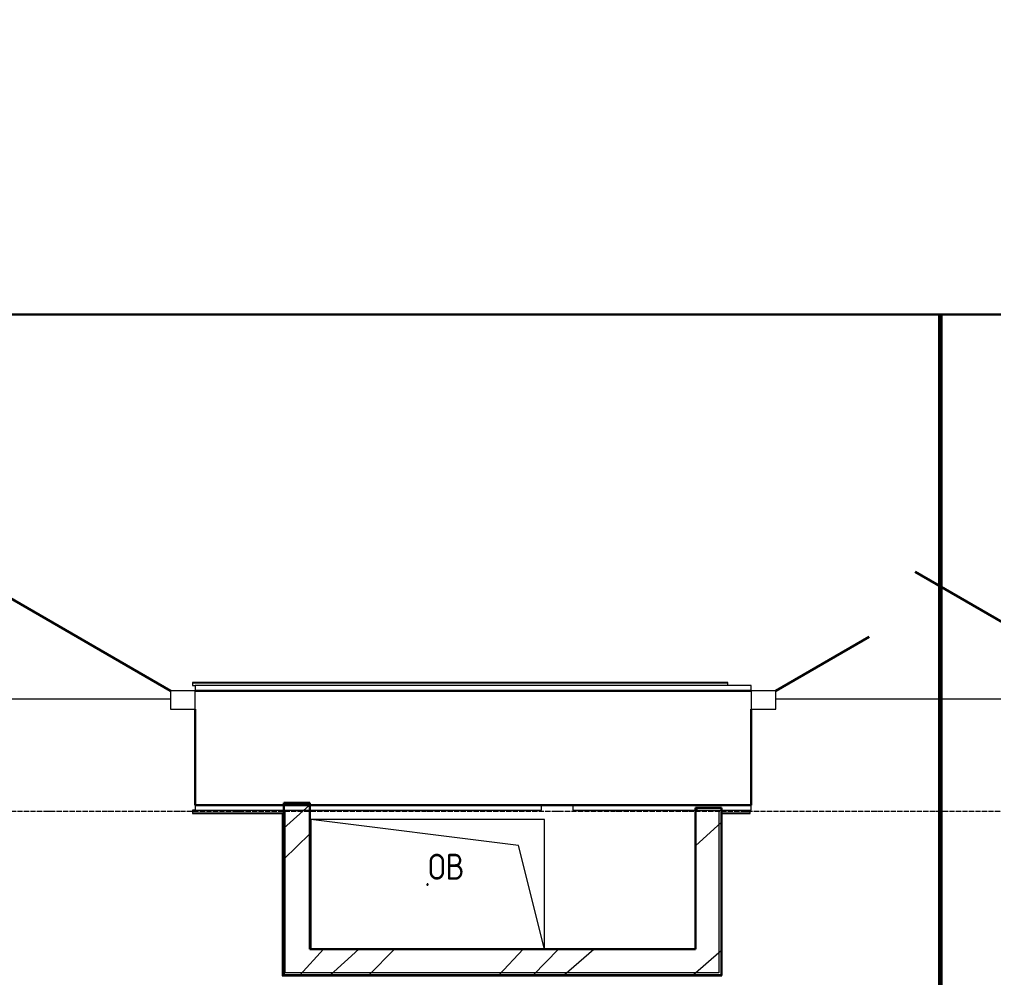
# Model space of a CAD drawing. Header units: millimetres. Extents: x -32 to 417638015, y -35 to 175284279.
# Drawn here: x 417145845 to 417149597, y 175239354 to 175243042 of the extents above; entities that cross this region are included whole.
import ezdxf

# ---------------------------------------------------------------- set-up
doc = ezdxf.new("R2010")
doc.units = ezdxf.units.MM
doc.linetypes.add('ADSK_Линия сетки', pattern=[25, 20, -2.5, 0, -2.5])
for name, color, linetype, lineweight in [('_ЭМ_гофра', 5, 'Continuous', 60), ('Аннотация', 7, 'Continuous', 18), ('Двери', 7, 'Continuous', 9), ('Обобщенные модели', 7, 'Continuous', 18), ('Оси', 253, 'Continuous', 9), ('Перекрытие', 7, 'Continuous', 18), ('Стены внутренние', 7, 'Continuous', 18), ('Стены несущие', 7, 'Continuous', 30), ('Стены отделка', 7, 'Continuous', 30), ('Стены штриховка', 7, 'Continuous', 9), ('ШТРИХОВКА', 252, 'Continuous', 15), ('ЭМ_Лоток 1_2', 162, 'Continuous', 30)]:
    doc.layers.add(name, color=color, linetype=linetype, lineweight=lineweight)
doc.styles.add('GOST Common_4', font='GOST_Common.ttf', dxfattribs={"width": 0.9, "height": 199.9999999999999})
doc.linetypes.add('Cable in the tray', pattern='A,5,[130,ltypeshp.shx,S=1,R=0,X=0,Y=0],1.5,[130,ltypeshp.shx,S=1.5,R=90,X=0,Y=-1],1,[130,ltypeshp.shx,S=1,R=0,X=0.5,Y=0],5', length=12.5)
pattern_1 = [(45, (507.3426762534655, 158.9018102923892), (-381.6608851454391, 381.6608851454391), []), (45, (642.280676253431, 158.9018102923892), (0, 763.3217702908781), []), (45, (372.4046762534417, 158.9018102923892), (0, 763.3217702908781), [])]

# ---------------------------------------------------------------- blocks, each defined once
blk = doc.blocks.new('План 3 этажа')
at = {"layer": 'Стены внутренние', "lineweight": 9}
h = blk.add_hatch(dxfattribs=at)
h.set_pattern_fill('FP_1', color=8, style=0, pattern_type=2)
h.set_pattern_definition(pattern_1)
h.paths.add_polyline_path([(15571.54022807837, 7922.13994511952), (15571.54022807837, 8477.139945119507), (15471.54022807837, 8477.139945119507), (15471.54022807837, 7922.13994511952)])
h = blk.add_hatch(dxfattribs=at)
h.set_pattern_fill('FP_1', color=8, style=0, pattern_type=2)
h.set_pattern_definition(pattern_1)
h.paths.add_polyline_path([(17157.34267625352, 7922.13994511952), (17157.34267625352, 8467.139945119507), (17057.34267625352, 8467.139945119507), (17057.34267625352, 7922.13994511952)])
h = blk.add_hatch(dxfattribs=at)
h.set_pattern_fill('FP_1', color=8, style=0, pattern_type=2)
h.set_pattern_definition(pattern_1)
h.paths.add_polyline_path([(16606.02245856746, 7822.139945119517), (17157.34267625352, 7822.139945119517), (17157.34267625352, 7922.13994511952), (15471.54022807837, 7922.13994511952), (15471.54022807837, 7826.139945119515), (15477.54022807808, 7832.139945119515), (15481.54022807837, 7832.139945119515), (15471.54022807837, 7822.139945119517), (16584.63312980434, 7822.139945119517)])
at = {"layer": 'Двери', "color": 8, "lineweight": 30}
for p, q in [((15035.34267625346, 8917.139945119507), (14242.9294317907, 9374.639945119508)), ((18696.34267625346, 8917.139945119496), (17903.9294317907, 9374.639945119497)), ((17366.34267625345, 8917.139945119496), (17725.743218824, 9124.639945119496))]:
    blk.add_line(p, q, dxfattribs=at)
at = {"layer": 'Двери', "color": 8}
for p, q in [((15035.34267625346, 8917.139945119507), (15035.34267625346, 8847.13994511951)), ((15130.34267625346, 8917.139945119507), (15035.34267625346, 8917.139945119507)), ((15130.34267625346, 8847.13994511951), (15130.34267625346, 8917.139945119507)), ((17271.34267625345, 8917.139945119496), (17271.34267625345, 8847.1399451195)), ((17366.34267625345, 8917.139945119496), (17271.34267625345, 8917.139945119496)), ((17366.34267625345, 8847.1399451195), (17366.34267625345, 8917.139945119496)), ((15035.34267625346, 8847.13994511951), (15130.34267625346, 8847.13994511951)), ((17271.34267625345, 8847.1399451195), (17366.34267625345, 8847.1399451195))]:
    blk.add_line(p, q, dxfattribs=at)
at = {"layer": 'Обобщенные модели', "color": 8}
for p, q in [((15575.54022807832, 8421.697729556236), (15575.54022807832, 7922.139945119515)), ((16475.54022807832, 8421.697729556236), (15575.54022807832, 8421.697729556236)), ((16375.54022807832, 8321.697729556234), (15575.54022807832, 8421.697729556236)), ((15575.54022807832, 8421.697729556236), (15575.54022807832, 7922.139945119515)), ((16475.54022807832, 8421.697729556236), (15575.54022807832, 8421.697729556236)), ((16475.54022807832, 7922.139945119514), (16475.54022807832, 8421.697729556236)), ((16475.54022807832, 7922.139945119514), (16475.54022807832, 8421.697729556236)), ((16475.42967418749, 7922.139945119514), (16375.54022807832, 8321.697729556234))]:
    blk.add_line(p, q, dxfattribs=at)
for radius, start, end in [(2.500000000000003, 0, 180), (2.499999999999998, 59.99999999998969, 180), (2.500000000000002, 180, 0), (2.499999999999999, 180, 284.9999999999944), (2.500000000000002, 14.99999999999445, 30.00000000001032)]:
    blk.add_arc((16025.54022807832, 8171.697729556233), radius, start, end, dxfattribs=at)
at = {"layer": 'Оси', "color": 8, "linetype": 'ADSK_Линия сетки'}
blk.add_line((-10051.7742391639, 8453.901810291998), (56512.195554265, 8453.90181029178), dxfattribs=at)
at = {"layer": 'Перекрытие', "color": 8}
for p, q in [((13705.34267625347, 8886.544138378169), (15035.34267625347, 8886.544138378162)), ((17366.34267625347, 8886.544138378154), (18696.34267625347, 8886.54413837815))]:
    blk.add_line(p, q, dxfattribs=at)
at = {"layer": 'Стены несущие', "color": 8}
for p, q in [((15130.34267625347, 8917.139945119507), (17271.34267625347, 8917.1399451195)), ((15130.34267625347, 8847.13994511951), (15130.34267625347, 8477.139945119507)), ((17271.34267625347, 8477.1399451195), (17271.34267625347, 8847.139945119503)), ((15571.54022807832, 8486.544138378162), (15471.54022807832, 8486.544138378162)), ((15471.54022807832, 8486.544138378162), (15471.54022807832, 7822.139945119508)), ((15571.54022807832, 7922.139945119509), (15571.54022807832, 8486.544138378162)), ((17271.34267625347, 8477.1399451195), (15130.34267625347, 8477.139945119507)), ((17157.34267625347, 8467.1399451195), (17057.34267625347, 8467.1399451195)), ((17057.34267625347, 8467.1399451195), (17057.34267625347, 7922.139945119518)), ((17157.34267625347, 7822.13994511952), (17157.34267625347, 8467.1399451195)), ((17057.34267625347, 7922.139945119518), (15571.54022807832, 7922.139945119509)), ((15471.54022807832, 7822.139945119508), (17157.34267625347, 7822.13994511952))]:
    blk.add_line(p, q, dxfattribs=at)
at = {"layer": 'Стены отделка', "color": 8, "lineweight": 9}
for p, q in [((17181.34267625347, 8949.1399451195), (15120.34267625347, 8949.139945119507)), ((15120.34267625347, 8949.139945119507), (15120.34267625347, 8937.139945119507)), ((15120.34267625347, 8937.139945119507), (15130.34267625347, 8937.139945119507)), ((15130.34267625347, 8937.139945119507), (15130.34267625347, 8917.139945119507)), ((17181.34267625347, 8937.1399451195), (17181.34267625347, 8949.1399451195)), ((17271.34267625347, 8937.139945119503), (17181.34267625347, 8937.139945119503)), ((17271.34267625347, 8917.139945119503), (17271.34267625347, 8937.139945119503)), ((15130.34267625347, 8457.139945119507), (15120.34267625347, 8457.139945119507)), ((15120.34267625347, 8457.139945119507), (15120.34267625347, 8445.139945119507)), ((15120.34267625347, 8445.139945119507), (15465.54022807832, 8445.139945119507)), ((15130.34267625347, 8477.139945119507), (15130.34267625347, 8457.139945119507)), ((15465.54022807832, 8445.139945119507), (15465.54022807832, 7822.139945119511)), ((15477.54022807832, 8457.139945119507), (16464.63312980428, 8457.139945119503)), ((15477.54022807832, 7832.139945119511), (15477.54022807832, 8457.139945119507)), ((16464.63312980428, 8457.139945119503), (16464.63312980428, 8477.139945119503)), ((16584.63312980428, 8477.139945119503), (16584.63312980428, 8457.139945119503)), ((16584.63312980428, 8457.139945119503), (17271.34267625347, 8457.139945119503)), ((17147.34267625347, 8457.139945119503), (17147.34267625347, 7832.139945119522)), ((17159.34267625347, 8445.139945119503), (17267.34267625347, 8445.139945119503)), ((17159.34267625347, 7822.139945119522), (17159.34267625347, 8445.139945119503)), ((17267.34267625347, 8445.139945119503), (17267.34267625347, 8457.139945119503)), ((17271.34267625347, 8457.139945119503), (17271.34267625347, 8477.139945119503)), ((15467.54022807832, 7820.139945119511), (17157.34267625347, 7820.139945119522)), ((17147.34267625347, 7832.139945119522), (15477.54022807832, 7832.139945119511))]:
    blk.add_line(p, q, dxfattribs=at)
at = {"layer": 'Стены штриховка', "color": 8}
for p, q in [((17181.34267625347, 8947.1399451195), (15120.34267625347, 8947.139945119507)), ((17181.34267625347, 8937.139945119503), (15130.34267625347, 8937.139945119507)), ((15120.34267625347, 8447.139945119507), (15467.54022807832, 8447.139945119507)), ((15130.34267625347, 8457.139945119507), (15477.54022807832, 8457.139945119507)), ((15467.54022807832, 8447.139945119507), (15467.54022807832, 7820.139945119511)), ((17157.34267625347, 8447.139945119503), (17267.34267625347, 8447.139945119503)), ((15465.54022807832, 7822.139945119511), (17159.34267625347, 7822.139945119522)), ((15465.54022807832, 7822.139945119511), (15465.54022807832, 7820.139945119511)), ((15465.54022807832, 7820.139945119511), (15467.54022807832, 7820.139945119511)), ((17157.34267625347, 7820.139945119522), (17157.34267625347, 7822.13994511952)), ((17157.34267625347, 7820.139945119522), (17159.34267625347, 7820.139945119522)), ((17159.34267625347, 7820.139945119522), (17159.34267625347, 7822.139945119522))]:
    blk.add_line(p, q, dxfattribs=at)
at = {"layer": 'Аннотация', "color": 8, "lineweight": 9, "insert": (16027.78954016091, 8290.002449245661), "char_height": 100, "width": 156.348, "attachment_point": 1, "line_spacing_factor": 1.022765581104984, "style": 'GOST Common_4'}
blk.add_mtext('\\pxt3.6,7.2,10.8,14.4,18,21.6,25.2,28.8,32.4,36,39.6,43.2,46.8,50.4,54,57.6,61.2,64.8,68.4,72,75.6,79.2,82.8,86.4,90,93.6,97.2,100.8,104.4,108,111.6,115.2;{ОВ}', dxfattribs=at)

msp = doc.modelspace()

# ---------------------------------------------------------------- linework, layer by layer
at = {"layer": '_ЭМ_гофра', "linetype": 'ByBlock'}
msp.add_lwpolyline([(417149392.2421948, 175239312.99931), (417149392.2421948, 175241905.7510279)], dxfattribs=at)
at = {"layer": 'ЭМ_Лоток 1_2', "linetype": 'Cable in the tray', "ltscale": 50}
msp.add_lwpolyline([(417132663.3096298, 175268196.7129518), (417132702.9363478, 175241905.7510279), (417180042.9009197, 175241905.7510279)], dxfattribs=at)

# ---------------------------------------------------------------- block references
at = {"layer": 'ШТРИХОВКА'}
msp.add_blockref('План 3 этажа', (417131391.5839376, 175231540.6631508), dxfattribs=at)

doc.saveas('drawing.dxf')
